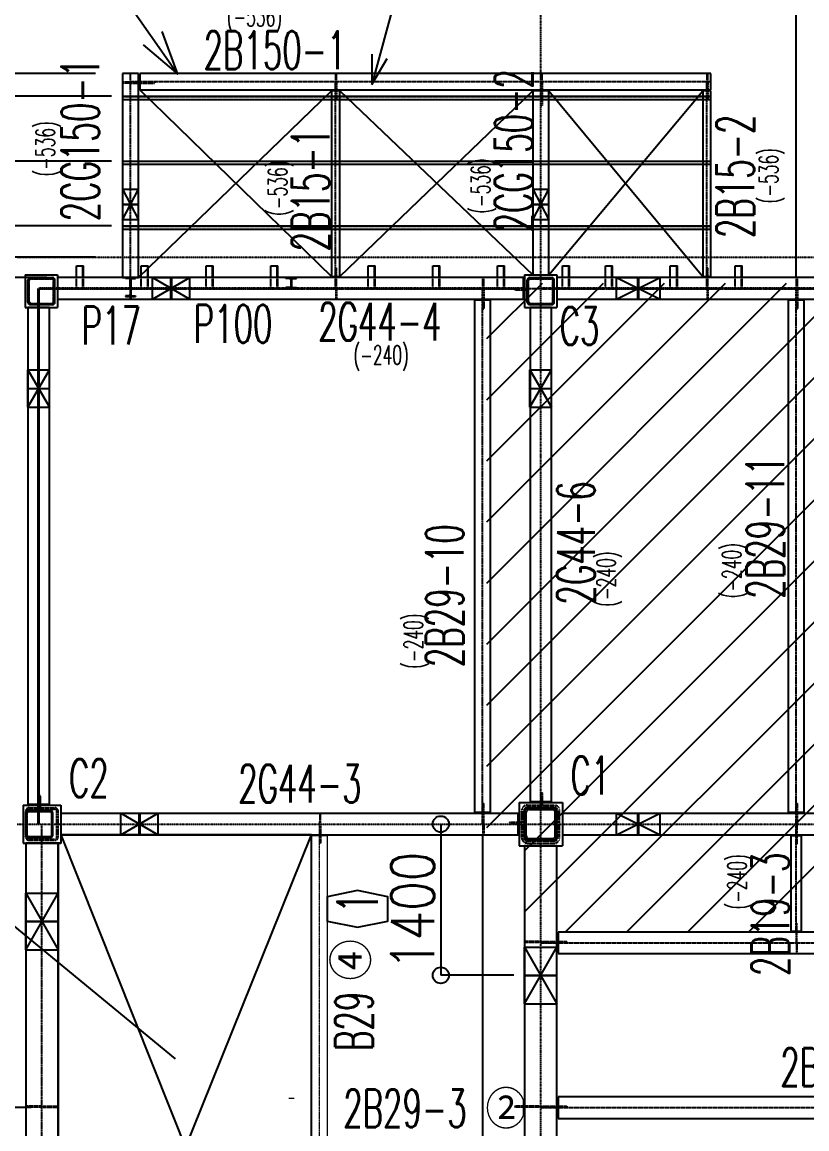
# Model space of a CAD drawing. Header units: millimetres. Extents: x -87051 to 180003, y -2961 to 97158.
# Drawn here: x 10777 to 18045, y 37279 to 47527 of the extents above; entities that cross this region are included whole.
import ezdxf
from ezdxf.enums import TextEntityAlignment as Align

# ---------------------------------------------------------------- set-up
doc = ezdxf.new("R2010")
doc.units = ezdxf.units.MM
doc.header["$LTSCALE"] = 0.2
doc.linetypes.add('CENTER', pattern=[2, 1.25, -0.25, 0.25, -0.25])
doc.linetypes.add('HIDDEN', pattern=[0.375, 0.25, -0.125])
doc.layers.add('1_文字', color=3, linetype='Continuous')
doc.layers.add('梁側', color=7, linetype='Continuous')
doc.layers.add('S-撤去', color=5, linetype='Continuous', lineweight=9, true_color=0x0000ff)
doc.layers.add('S-新設', color=1, linetype='Continuous', lineweight=9, true_color=0xff0000)
doc.styles.get("Standard").update_dxf_attribs({"font": 'simplex.shx', "width": 0.8, "height": 700, "bigfont": 'extfont2.shx'})

msp = doc.modelspace()

# ---------------------------------------------------------------- linework, layer by layer
at = {"color": 8, "linetype": 'Continuous'}
for p, q in [((17945.4, 45161.1), (17945.4, 52707.7)), ((17945.4, 45161.1), (17945.4, 52707.7)), ((10592.6, 49368.4), (12218, 47045)), ((14359.2, 48206.2), (14015.2, 46949.8)), ((12218, 47045), (12074.5, 47439.7)), ((11896.4, 47315.1), (12218, 47045)), ((14016.8, 47229.8), (14015.2, 46949.8)), ((14015.2, 46949.8), (14156.6, 47191.5)), ((11455.4, 47050.6), (6930.4, 47050.6)), ((11855.4, 47050.6), (11705.4, 47050.6)), ((11705.4, 47050.6), (11705.4, 45690.6)), ((11855.4, 45690.6), (11855.4, 47050.6)), ((11865.4, 47050.6), (11865.4, 46900.6)), ((17155.4, 47050.6), (11865.4, 47050.6)), ((17155.4, 46900.6), (17155.4, 47050.6)), ((11855.4, 46972.1), (11865.4, 46972.1)), ((11855.4, 46963.1), (11865.4, 46963.1)), ((11605.4, 46840.6), (10532.9, 46840.6)), ((11705.4, 46840.6), (17155.4, 46840.6)), ((11855.4, 45160.6), (13642.9, 46890.6)), ((11865.4, 46900.6), (17155.4, 46900.6)), ((11865.4, 46900.6), (13642.9, 45170.6)), ((13717.9, 46890.6), (13642.9, 46890.6)), ((13642.9, 46890.6), (13642.9, 45170.6)), ((13682.9, 46900.6), (13682.9, 46890.6)), ((13688.9, 46900.6), (13688.9, 46890.6)), ((13717.9, 45170.6), (13717.9, 46890.6)), ((13717.9, 45170.6), (15505.4, 46890.6)), ((13717.9, 46890.6), (15505.4, 45185.6)), ((15655.4, 46890.6), (15505.4, 46890.6)), ((15505.4, 46890.6), (15505.4, 45690.6)), ((15583.9, 46900.6), (15583.9, 46890.6)), ((15592.9, 46900.6), (15592.9, 46890.6)), ((15655.4, 45690.6), (15655.4, 46890.6)), ((15655.4, 45185.6), (17080.4, 46890.6)), ((15655.4, 46890.6), (17080.4, 45170.6)), ((17155.4, 46890.6), (17080.4, 46890.6)), ((17080.4, 46890.6), (17080.4, 45170.6)), ((17120.4, 46900.6), (17120.4, 46890.6)), ((17126.4, 46900.6), (17126.4, 46890.6)), ((17155.4, 45170.6), (17155.4, 46890.6)), ((11705.4, 46810.6), (17155.4, 46810.6)), ((11605.4, 46240.6), (10532.9, 46240.6)), ((11605.4, 46240.6), (10532.9, 46240.6)), ((11705.4, 46240.6), (17155.4, 46240.6)), ((11705.4, 46210.6), (17155.4, 46210.6)), ((11705.4, 45980.6), (11855.4, 45980.6)), ((11705.4, 45695.6), (11855.4, 45980.6)), ((11705.4, 45980.6), (11855.4, 45695.6)), ((15505.4, 45980.6), (15655.4, 45980.6)), ((15505.4, 45695.6), (15655.4, 45980.6)), ((15505.4, 45980.6), (15655.4, 45695.6)), ((11705.4, 45840.6), (11855.4, 45840.6)), ((11855.4, 45835.6), (11705.4, 45835.6)), ((15505.4, 45840.6), (15655.4, 45840.6)), ((15655.4, 45835.6), (15505.4, 45835.6)), ((11605.4, 45640.6), (9936.6, 45640.6)), ((11855.4, 45695.6), (11705.4, 45695.6)), ((11705.4, 45685.6), (11705.4, 45160.6)), ((11705.4, 45640.6), (17155.4, 45640.6)), ((11705.4, 45610.6), (17155.4, 45610.6)), ((11855.4, 45160.6), (11855.4, 45685.6)), ((15655.4, 45695.6), (15505.4, 45695.6)), ((15505.4, 45685.6), (15505.4, 45185.6)), ((15655.4, 45185.6), (15655.4, 45685.6)), ((11455.4, 45350.6), (6930.4, 45350.6)), ((11280.4, 45270.6), (11345.4, 45270.6)), ((11280.4, 45160.6), (11280.4, 45270.6)), ((11339.4, 45160.6), (11339.4, 45270.6)), ((11345.4, 45160.6), (11345.4, 45270.6)), ((11880.4, 45270.6), (11945.4, 45270.6)), ((11880.4, 45160.6), (11880.4, 45270.6)), ((11939.4, 45160.6), (11939.4, 45270.6)), ((11945.4, 45160.6), (11945.4, 45270.6)), ((12480.4, 45270.6), (12545.4, 45270.6)), ((12480.4, 45160.6), (12480.4, 45270.6)), ((12539.4, 45160.6), (12539.4, 45270.6)), ((12545.4, 45160.6), (12545.4, 45270.6)), ((13080.4, 45270.6), (13145.4, 45270.6)), ((13080.4, 45160.6), (13080.4, 45270.6)), ((13139.4, 45160.6), (13139.4, 45270.6)), ((13145.4, 45160.6), (13145.4, 45270.6)), ((13980.4, 45270.6), (14045.4, 45270.6)), ((13980.4, 45160.6), (13980.4, 45270.6)), ((14039.4, 45160.6), (14039.4, 45270.6)), ((14045.4, 45160.6), (14045.4, 45270.6)), ((14580.4, 45270.6), (14645.4, 45270.6)), ((14580.4, 45160.6), (14580.4, 45270.6)), ((14639.4, 45160.6), (14639.4, 45270.6)), ((14645.4, 45160.6), (14645.4, 45270.6)), ((15180.4, 45270.6), (15245.4, 45270.6)), ((15180.4, 45160.6), (15180.4, 45270.6)), ((15239.4, 45160.6), (15239.4, 45270.6)), ((15245.4, 45160.6), (15245.4, 45270.6)), ((15780.4, 45270.6), (15845.4, 45270.6)), ((15780.4, 45160.6), (15780.4, 45270.6)), ((15839.4, 45160.6), (15839.4, 45270.6)), ((15845.4, 45160.6), (15845.4, 45270.6)), ((16180.4, 45270.6), (16245.4, 45270.6)), ((16180.4, 45160.6), (16180.4, 45270.6)), ((16239.4, 45160.6), (16239.4, 45270.6)), ((16245.4, 45160.6), (16245.4, 45270.6)), ((16780.4, 45270.6), (16845.4, 45270.6)), ((16780.4, 45160.6), (16780.4, 45270.6)), ((16839.4, 45160.6), (16839.4, 45270.6)), ((16845.4, 45160.6), (16845.4, 45270.6)), ((17380.4, 45270.6), (17445.4, 45270.6)), ((17380.4, 45160.6), (17380.4, 45270.6)), ((17439.4, 45160.6), (17439.4, 45270.6)), ((17445.4, 45160.6), (17445.4, 45270.6)), ((11005.4, 45160.6), (7793.1, 45160.6)), ((10805.4, 45185.6), (11105.4, 45185.6)), ((10805.4, 45185.6), (10805.4, 44885.6)), ((10830.4, 44933.1), (10830.4, 45138.1)), ((10839.4, 44933.1), (10839.4, 45138.1)), ((10852.9, 45160.6), (11057.9, 45160.6)), ((10852.9, 45151.6), (11057.9, 45151.6)), ((11071.4, 44933.1), (11071.4, 45138.1)), ((11080.4, 44933.1), (11080.4, 45138.1)), ((11105.4, 45185.6), (11105.4, 44885.6)), ((11105.4, 45160.6), (11105.4, 44961.6)), ((12155.4, 45160.6), (11105.4, 45160.6)), ((11705.4, 45160.6), (11855.4, 45160.6)), ((11735.4, 45160.6), (11825.4, 45160.6)), ((11735.4, 45152.6), (11735.4, 45160.6)), ((11769.9, 45152.6), (11735.4, 45152.6)), ((11775.9, 45160.6), (11784.9, 45160.6)), ((11777.9, 45144.6), (11777.9, 45001.6)), ((11782.9, 45144.6), (11782.9, 45001.6)), ((11790.9, 45152.6), (11825.4, 45152.6)), ((11825.4, 45152.6), (11825.4, 45160.6)), ((11985.4, 45161.1), (12330.4, 45161.1)), ((11985.4, 44961.1), (11985.4, 45161.1)), ((11985.4, 44961.1), (12330.4, 45161.1)), ((11985.4, 45161.1), (12330.4, 44961.1)), ((12155.4, 44961.6), (12155.4, 45160.6)), ((12160.4, 45160.6), (12160.4, 44961.6)), ((15420.4, 45160.6), (12160.4, 45160.6)), ((12330.4, 44961.1), (12330.4, 45161.1)), ((13217.9, 45160.6), (13317.9, 45160.6)), ((13217.9, 45152.6), (13217.9, 45160.6)), ((13256.9, 45152.6), (13217.9, 45152.6)), ((13264.9, 45144.6), (13264.9, 45076.6)), ((13270.9, 45144.6), (13270.9, 45076.6)), ((13278.9, 45152.6), (13317.9, 45152.6)), ((13317.9, 45152.6), (13317.9, 45160.6)), ((13642.9, 45170.6), (13717.9, 45170.6)), ((13682.9, 45160.6), (13682.9, 45170.6)), ((13688.9, 45160.6), (13688.9, 45170.6)), ((15080.4, 40070.4), (20120.6, 45110.6)), ((15080.4, 40636.1), (19554.9, 45110.6)), ((15080.4, 41201.8), (18989.2, 45110.6)), ((15080.4, 41767.5), (18423.6, 45110.6)), ((15080.4, 42333.2), (17857.9, 45110.6)), ((15080.4, 42898.8), (17292.2, 45110.6)), ((15080.4, 43464.5), (16726.5, 45110.6)), ((15080.4, 44030.2), (16160.8, 45110.6)), ((15080.4, 44595.9), (15595.1, 45110.6)), ((15420.4, 44961.6), (15420.4, 45160.6)), ((15430.4, 45185.6), (15730.4, 45185.6)), ((15430.4, 45185.6), (15430.4, 44885.6)), ((15430.4, 39289), (21252, 45110.6)), ((15430.4, 39854.7), (20686.3, 45110.6)), ((15455.4, 44933.1), (15455.4, 45138.1)), ((15464.4, 44933.1), (15464.4, 45138.1)), ((15477.9, 45160.6), (15682.9, 45160.6)), ((15477.9, 45151.6), (15682.9, 45151.6)), ((15505.4, 45185.6), (15655.4, 45185.6)), ((15696.4, 44933.1), (15696.4, 45138.1)), ((15705.4, 44933.1), (15705.4, 45138.1)), ((15730.4, 45185.6), (15730.4, 44885.6)), ((15730.4, 45160.6), (15730.4, 44961.6)), ((16480.4, 45160.6), (15730.4, 45160.6)), ((15807.7, 39100.6), (21817.7, 45110.6)), ((16280.4, 45161.1), (16685.4, 45161.1)), ((16280.4, 44961.1), (16280.4, 45161.1)), ((16280.4, 44961.1), (16685.4, 45161.1)), ((16280.4, 45161.1), (16685.4, 44961.1)), ((16373.4, 39100.6), (22383.4, 45110.6)), ((16480.4, 44961.6), (16480.4, 45160.6)), ((16485.4, 45160.6), (16485.4, 44961.6)), ((21775.4, 45160.6), (16485.4, 45160.6)), ((16685.4, 44961.1), (16685.4, 45161.1)), ((16939, 39100.6), (22949, 45110.6)), ((17080.4, 45170.6), (17155.4, 45170.6)), ((17120.4, 45160.6), (17120.4, 45170.6)), ((17126.4, 45160.6), (17126.4, 45170.6)), ((17504.7, 39100.6), (23514.7, 45110.6)), ((10925.9, 40100.6), (10925.9, 45061.1)), ((10933.9, 40100.6), (10933.9, 45061.1)), ((11735.4, 44993.6), (11735.4, 44985.6)), ((11769.9, 44993.6), (11735.4, 44993.6)), ((11790.9, 44993.6), (11825.4, 44993.6)), ((11825.4, 44993.6), (11825.4, 44985.6)), ((13217.9, 45068.6), (13217.9, 45060.6)), ((13256.9, 45068.6), (13217.9, 45068.6)), ((13217.9, 45060.6), (13317.9, 45060.6)), ((13278.9, 45068.6), (13317.9, 45068.6)), ((13317.9, 45068.6), (13317.9, 45060.6)), ((15430.4, 45057.1), (15420.4, 45057.1)), ((15430.4, 45045.1), (15420.4, 45045.1)), ((10852.9, 44919.6), (11057.9, 44919.6)), ((10852.9, 44910.6), (11057.9, 44910.6)), ((11105.4, 44961.6), (12155.4, 44961.6)), ((11735.4, 44985.6), (11825.4, 44985.6)), ((11985.4, 44961.1), (12330.4, 44961.1)), ((12160.4, 44961.6), (15420.4, 44961.6)), ((15114.9, 44951.6), (14965.9, 44951.6)), ((14965.9, 44951.6), (14965.9, 40210.1)), ((15043.2, 44961.6), (15043.2, 44951.6)), ((15052.2, 44961.6), (15052.2, 44951.6)), ((15114.9, 40210.1), (15114.9, 44951.6)), ((15477.9, 44919.6), (15682.9, 44919.6)), ((15477.9, 44910.6), (15682.9, 44910.6)), ((15730.4, 44961.6), (16480.4, 44961.6)), ((16280.4, 44961.1), (16685.4, 44961.1)), ((16485.4, 44961.6), (21775.4, 44961.6)), ((18019.9, 44951.6), (17870.9, 44951.6)), ((17870.9, 44951.6), (17870.9, 40210.1)), ((17948.2, 44961.6), (17948.2, 44951.6)), ((17957.2, 44961.6), (17957.2, 44951.6)), ((18019.9, 40210.1), (18019.9, 44951.6)), ((10805.4, 44885.6), (11105.4, 44885.6)), ((11029.4, 44885.6), (10830.4, 44885.6)), ((10830.4, 44885.6), (10830.4, 44135.6)), ((11029.4, 44135.6), (11029.4, 44885.6)), ((15430.4, 44885.6), (15730.4, 44885.6)), ((15679.9, 44885.6), (15480.9, 44885.6)), ((15480.9, 44885.6), (15480.9, 44135.6)), ((15679.9, 44135.6), (15679.9, 44885.6)), ((10829.9, 44305.6), (11029.9, 44305.6)), ((10829.9, 43960.6), (10829.9, 44305.6)), ((10829.9, 43960.6), (11029.9, 44305.6)), ((10829.9, 44305.6), (11029.9, 43960.6)), ((11029.9, 43960.6), (11029.9, 44305.6)), ((15480.4, 44305.6), (15680.4, 44305.6)), ((15480.4, 43960.6), (15480.4, 44305.6)), ((15480.4, 43960.6), (15680.4, 44305.6)), ((15480.4, 44305.6), (15680.4, 43960.6)), ((15680.4, 43960.6), (15680.4, 44305.6)), ((10830.4, 44135.6), (11029.4, 44135.6)), ((11029.4, 44130.6), (10830.4, 44130.6)), ((10830.4, 44130.6), (10830.4, 40285.6)), ((11029.4, 40285.6), (11029.4, 44130.6)), ((15480.9, 44135.6), (15679.9, 44135.6)), ((15679.9, 44130.6), (15480.9, 44130.6)), ((15480.9, 44130.6), (15480.9, 40310.6)), ((15679.9, 40310.6), (15679.9, 44130.6)), ((10829.9, 43960.6), (11029.9, 43960.6)), ((15480.4, 43960.6), (15680.4, 43960.6)), ((10785.4, 40275.6), (11135.4, 40275.6)), ((10785.4, 40275.6), (10785.4, 39925.6)), ((10830.4, 40285.6), (11029.4, 40285.6)), ((10933.9, 40275.6), (10933.9, 40285.6)), ((10945.9, 40275.6), (10945.9, 40285.6)), ((11135.4, 40275.6), (11135.4, 39925.6)), ((15380.4, 40300.6), (15780.4, 40300.6)), ((15380.4, 40300.6), (15380.4, 39900.6)), ((15480.9, 40310.6), (15679.9, 40310.6)), ((15584.4, 40300.6), (15584.4, 40310.6)), ((15596.4, 40300.6), (15596.4, 40310.6)), ((15780.4, 40300.6), (15780.4, 39900.6)), ((10810.4, 39998.1), (10810.4, 40203.1)), ((10819.4, 39998.1), (10819.4, 40203.1)), ((10832.9, 40225.6), (11037.9, 40225.6)), ((10832.9, 40216.6), (11037.9, 40216.6)), ((11051.4, 39998.1), (11051.4, 40203.1)), ((11060.4, 39998.1), (11060.4, 40203.1)), ((11135.4, 40200.1), (11135.4, 40001.1)), ((11860.4, 40200.1), (11135.4, 40200.1)), ((11690.4, 40200.6), (12035.4, 40200.6)), ((11690.4, 40000.6), (11690.4, 40200.6)), ((11690.4, 40000.6), (12035.4, 40200.6)), ((11690.4, 40200.6), (12035.4, 40000.6)), ((11860.4, 40001.1), (11860.4, 40200.1)), ((11865.4, 40200.1), (11865.4, 40001.1)), ((15370.4, 40200.1), (11865.4, 40200.1)), ((12035.4, 40000.6), (12035.4, 40200.6)), ((14965.9, 40210.1), (15114.9, 40210.1)), ((15043.2, 40200.1), (15043.2, 40210.1)), ((15052.2, 40200.1), (15052.2, 40210.1)), ((15370.4, 40001.1), (15370.4, 40200.1)), ((15430.4, 39990.6), (15430.4, 40210.6)), ((15446.4, 39990.6), (15446.4, 40210.6)), ((15470.4, 40250.6), (15690.4, 40250.6)), ((15470.4, 40234.6), (15690.4, 40234.6)), ((15714.4, 39990.6), (15714.4, 40210.6)), ((15730.4, 39990.6), (15730.4, 40210.6)), ((15780.4, 40200.1), (15780.4, 40001.1)), ((16480.4, 40200.1), (15780.4, 40200.1)), ((16280.4, 40200.6), (16685.4, 40200.6)), ((16280.4, 40000.6), (16280.4, 40200.6)), ((16280.4, 40000.6), (16685.4, 40200.6)), ((16280.4, 40200.6), (16685.4, 40000.6)), ((16480.4, 40001.1), (16480.4, 40200.1)), ((16485.4, 40200.1), (16485.4, 40001.1)), ((21775.4, 40200.1), (16485.4, 40200.1)), ((16685.4, 40000.6), (16685.4, 40200.6)), ((17870.9, 40210.1), (18019.9, 40210.1)), ((17948.2, 40200.1), (17948.2, 40210.1)), ((17957.2, 40200.1), (17957.2, 40210.1)), ((14654.6, 40100.6), (14654.6, 38700.6)), ((15380.4, 40116.6), (15370.4, 40116.6)), ((15380.4, 40104.6), (15370.4, 40104.6)), ((10832.9, 39984.6), (11037.9, 39984.6)), ((10832.9, 39975.6), (11037.9, 39975.6)), ((11135.4, 40001.1), (11860.4, 40001.1)), ((11690.4, 40000.6), (12035.4, 40000.6)), ((11865.4, 40001.1), (15370.4, 40001.1)), ((15040.4, 40000.6), (15040.4, 36463.6)), ((15780.4, 40001.1), (16480.4, 40001.1)), ((16280.4, 40000.6), (16685.4, 40000.6)), ((16485.4, 40001.1), (21775.4, 40001.1)), ((17994.9, 39991.1), (17895.9, 39991.1)), ((17895.9, 39991.1), (17895.9, 39110.6)), ((17947.7, 40001.1), (17947.7, 39991.1)), ((17953.7, 40001.1), (17953.7, 39991.1)), ((17994.9, 39110.6), (17994.9, 39991.1)), ((10785.4, 39925.6), (11135.4, 39925.6)), ((11110.4, 39925.6), (10810.4, 39925.6)), ((10810.4, 39925.6), (10810.4, 39200.6)), ((11110.4, 39200.6), (11110.4, 39925.6)), ((15380.4, 39900.6), (15780.4, 39900.6)), ((15730.4, 39900.6), (15430.4, 39900.6)), ((15430.4, 39900.6), (15430.4, 38700.6)), ((15470.4, 39966.6), (15690.4, 39966.6)), ((15470.4, 39950.6), (15690.4, 39950.6)), ((15730.4, 38700.6), (15730.4, 39900.6)), ((10810.4, 39460.6), (11110.4, 39460.6)), ((10810.4, 38935.6), (10810.4, 39460.6)), ((10810.4, 38935.6), (11110.4, 39460.6)), ((10810.4, 39460.6), (11110.4, 38935.6)), ((11110.4, 38935.6), (11110.4, 39460.6)), ((10810.4, 39200.6), (11110.4, 39200.6)), ((11110.4, 39195.6), (10810.4, 39195.6)), ((10810.4, 39195.6), (10810.4, 30505.6)), ((11110.4, 30505.6), (11110.4, 39195.6)), ((15740.4, 39100.6), (15740.4, 38901.6)), ((22495.4, 39100.6), (15740.4, 39100.6)), ((17895.9, 39110.6), (17994.9, 39110.6)), ((17947.7, 39100.6), (17947.7, 39110.6)), ((17953.7, 39100.6), (17953.7, 39110.6)), ((15430.4, 38960.6), (15730.4, 38960.6)), ((15430.4, 38435.6), (15430.4, 38960.6)), ((15430.4, 38435.6), (15730.4, 38960.6)), ((15430.4, 38960.6), (15730.4, 38435.6)), ((15730.4, 39013.6), (15740.4, 39013.6)), ((15730.4, 39004.6), (15740.4, 39004.6)), ((15730.4, 38435.6), (15730.4, 38960.6)), ((10810.4, 38935.6), (11110.4, 38935.6)), ((15740.4, 38901.6), (22495.4, 38901.6)), ((15330.4, 38700.6), (14654.6, 38700.6)), ((15430.4, 38700.6), (15730.4, 38700.6)), ((15730.4, 38695.6), (15430.4, 38695.6)), ((15430.4, 38695.6), (15430.4, 30505.6)), ((15730.4, 30505.6), (15730.4, 38695.6)), ((15430.4, 38435.6), (15730.4, 38435.6)), ((15740.4, 37575.1), (15740.4, 37376.1)), ((22520.4, 37575.1), (15740.4, 37575.1)), ((10860.4, 37475.6), (7020.6, 37475.6)), ((10860.4, 37475.6), (7020.6, 37475.6)), ((15430.4, 37487.4), (15420.4, 37487.4)), ((15430.4, 37478.4), (15420.4, 37478.4)), ((15730.4, 37488.1), (15740.4, 37488.1)), ((15730.4, 37479.1), (15740.4, 37479.1)), ((15740.4, 37376.1), (22520.4, 37376.1))]:
    msp.add_line(p, q, dxfattribs=at)
at = {"color": 8, "linetype": 'CENTER'}
for p, q in [((15580.4, 16438.1), (15580.4, 49550.6)), ((10730.4, 45350.6), (60682.7, 45350.6)), ((10929.9, 45065.1), (15420.4, 45065.1)), ((10929.9, 45057.1), (15420.4, 45057.1)), ((15580.4, 45066.1), (22680.4, 45066.1)), ((15580.4, 45056.1), (22680.4, 45056.1)), ((10730.4, 40100.6), (60682.7, 40100.6))]:
    msp.add_line(p, q, dxfattribs=at)
at = {"color": 8, "linetype": 'HIDDEN'}
for p, q in [((11780.4, 45061.1), (11780.4, 47050.6)), ((13682.9, 46979.1), (13682.9, 47050.6)), ((13682.9, 47050.6), (13688.9, 47050.6)), ((13688.9, 46979.1), (13688.9, 47050.6)), ((15583.9, 46979.1), (15583.9, 47050.6)), ((15583.9, 47050.6), (15592.9, 47050.6)), ((15592.9, 46979.1), (15592.9, 47050.6)), ((17120.4, 46979.1), (17120.4, 47050.6)), ((17120.4, 47050.6), (17126.4, 47050.6)), ((17126.4, 46979.1), (17126.4, 47050.6)), ((11776.9, 46972.1), (11705.4, 46972.1)), ((11705.4, 46972.1), (11705.4, 46963.1)), ((11776.9, 46963.1), (11705.4, 46963.1)), ((11776.9, 46972.1), (11776.9, 46963.1)), ((11780.4, 46975.6), (17155.4, 46975.6)), ((11783.9, 46972.1), (11855.4, 46972.1)), ((11783.9, 46972.1), (11783.9, 46963.1)), ((11783.9, 46963.1), (11855.4, 46963.1)), ((11865.4, 46972.1), (12005.4, 46972.1)), ((11865.4, 46963.1), (12005.4, 46963.1)), ((12005.4, 46972.1), (12005.4, 46963.1)), ((13680.4, 45061.1), (13680.4, 46975.6)), ((13682.9, 46979.1), (13688.9, 46979.1)), ((13682.9, 46972.1), (13682.9, 46900.6)), ((13682.9, 46972.1), (13688.9, 46972.1)), ((13688.9, 46972.1), (13688.9, 46900.6)), ((15583.9, 46979.1), (15592.9, 46979.1)), ((15583.9, 46972.1), (15583.9, 46900.6)), ((15583.9, 46972.1), (15592.9, 46972.1)), ((15592.9, 46972.1), (15592.9, 46900.6)), ((17117.9, 45061.1), (17117.9, 46975.6)), ((17120.4, 46979.1), (17126.4, 46979.1)), ((17120.4, 46972.1), (17120.4, 46900.6)), ((17120.4, 46972.1), (17126.4, 46972.1)), ((17126.4, 46972.1), (17126.4, 46900.6)), ((11705.4, 46838.3), (17155.4, 46838.3)), ((13682.9, 46890.6), (13682.9, 46810.6)), ((13688.9, 46890.6), (13688.9, 46810.6)), ((15583.9, 46890.6), (15583.9, 46750.6)), ((15592.9, 46890.6), (15592.9, 46750.6)), ((17120.4, 46890.6), (17120.4, 46810.6)), ((17126.4, 46890.6), (17126.4, 46810.6)), ((13682.9, 46810.6), (13688.9, 46810.6)), ((15583.9, 46750.6), (15592.9, 46750.6)), ((17120.4, 46810.6), (17126.4, 46810.6)), ((11705.4, 46238.3), (17155.4, 46238.3)), ((11705.4, 45638.3), (17155.4, 45638.3)), ((13682.9, 45170.6), (13682.9, 45250.6)), ((13682.9, 45250.6), (13688.9, 45250.6)), ((13688.9, 45170.6), (13688.9, 45250.6)), ((17120.4, 45170.6), (17120.4, 45250.6)), ((17120.4, 45250.6), (17126.4, 45250.6)), ((17126.4, 45170.6), (17126.4, 45250.6)), ((10830.4, 44940.6), (10830.4, 45130.6)), ((10842.4, 44940.6), (10842.4, 45130.6)), ((10860.4, 45160.6), (11050.4, 45160.6)), ((10860.4, 45148.6), (11050.4, 45148.6)), ((11068.4, 44940.6), (11068.4, 45130.6)), ((11080.4, 44940.6), (11080.4, 45130.6)), ((11280.4, 45065.1), (11280.4, 45160.6)), ((11339.4, 45065.1), (11339.4, 45160.6)), ((11345.4, 45065.1), (11345.4, 45160.6)), ((11775.9, 45065.1), (11775.9, 45160.6)), ((11784.9, 45065.1), (11784.9, 45160.6)), ((11880.4, 45065.1), (11880.4, 45160.6)), ((11939.4, 45065.1), (11939.4, 45160.6)), ((11945.4, 45065.1), (11945.4, 45160.6)), ((12480.4, 45065.1), (12480.4, 45160.6)), ((12539.4, 45065.1), (12539.4, 45160.6)), ((12545.4, 45065.1), (12545.4, 45160.6)), ((13080.4, 45065.1), (13080.4, 45160.6)), ((13139.4, 45065.1), (13139.4, 45160.6)), ((13145.4, 45065.1), (13145.4, 45160.6)), ((13682.9, 45065.1), (13682.9, 45160.6)), ((13688.9, 45065.1), (13688.9, 45160.6)), ((13980.4, 45065.1), (13980.4, 45160.6)), ((14039.4, 45065.1), (14039.4, 45160.6)), ((14045.4, 45065.1), (14045.4, 45160.6)), ((14580.4, 45065.1), (14580.4, 45160.6)), ((14639.4, 45065.1), (14639.4, 45160.6)), ((14645.4, 45065.1), (14645.4, 45160.6)), ((15043.2, 45065.1), (15043.2, 45160.6)), ((15043.2, 45160.6), (15052.2, 45160.6)), ((15052.2, 45065.1), (15052.2, 45160.6)), ((15180.4, 45065.1), (15180.4, 45160.6)), ((15239.4, 45065.1), (15239.4, 45160.6)), ((15245.4, 45065.1), (15245.4, 45160.6)), ((15455.4, 44940.6), (15455.4, 45130.6)), ((15467.4, 44940.6), (15467.4, 45130.6)), ((15485.4, 45160.6), (15675.4, 45160.6)), ((15485.4, 45148.6), (15675.4, 45148.6)), ((15693.4, 44940.6), (15693.4, 45130.6)), ((15705.4, 44940.6), (15705.4, 45130.6)), ((15780.4, 45066.1), (15780.4, 45160.6)), ((15839.4, 45066.1), (15839.4, 45160.6)), ((15845.4, 45066.1), (15845.4, 45160.6)), ((16180.4, 45066.1), (16180.4, 45160.6)), ((16239.4, 45066.1), (16239.4, 45160.6)), ((16245.4, 45066.1), (16245.4, 45160.6)), ((16780.4, 45066.1), (16780.4, 45160.6)), ((16839.4, 45066.1), (16839.4, 45160.6)), ((16845.4, 45066.1), (16845.4, 45160.6)), ((17120.4, 45066.1), (17120.4, 45160.6)), ((17126.4, 45066.1), (17126.4, 45160.6)), ((17380.4, 45066.1), (17380.4, 45160.6)), ((17439.4, 45066.1), (17439.4, 45160.6)), ((17445.4, 45066.1), (17445.4, 45160.6)), ((17948.2, 45066.1), (17948.2, 45160.6)), ((17948.2, 45160.6), (17957.2, 45160.6)), ((17957.2, 45066.1), (17957.2, 45160.6)), ((10929.9, 40100.6), (10929.9, 45061.1)), ((10929.9, 45061.1), (15580.4, 45061.1)), ((11775.9, 45065.1), (11784.9, 45065.1)), ((11775.9, 45057.1), (11775.9, 44961.6)), ((11775.9, 45057.1), (11784.9, 45057.1)), ((11784.9, 45057.1), (11784.9, 44961.6)), ((13682.9, 45065.1), (13688.9, 45065.1)), ((13682.9, 45057.1), (13682.9, 44961.6)), ((13682.9, 45057.1), (13688.9, 45057.1)), ((13688.9, 45057.1), (13688.9, 44961.6)), ((15040.4, 40100.6), (15040.4, 45061.1)), ((15043.2, 45065.1), (15052.2, 45065.1)), ((15043.2, 45057.1), (15043.2, 44961.6)), ((15043.2, 45057.1), (15052.2, 45057.1)), ((15052.2, 45057.1), (15052.2, 44961.6)), ((15420.4, 45057.1), (15340.4, 45057.1)), ((15340.4, 45057.1), (15340.4, 45045.1)), ((15420.4, 45045.1), (15340.4, 45045.1)), ((15455.4, 45057.1), (15430.4, 45057.1)), ((15455.4, 45045.1), (15430.4, 45045.1)), ((15455.4, 45057.1), (15455.4, 45045.1)), ((15580.4, 45061.1), (22680.4, 45061.1)), ((17120.4, 45066.1), (17126.4, 45066.1)), ((17120.4, 45056.1), (17120.4, 44961.6)), ((17120.4, 45056.1), (17126.4, 45056.1)), ((17126.4, 45056.1), (17126.4, 44961.6)), ((17945.4, 40100.6), (17945.4, 45061.1)), ((17948.2, 45066.1), (17957.2, 45066.1)), ((17948.2, 45056.1), (17948.2, 44961.6)), ((17948.2, 45056.1), (17957.2, 45056.1)), ((17957.2, 45056.1), (17957.2, 44961.6)), ((10860.4, 44922.6), (11050.4, 44922.6)), ((10860.4, 44910.6), (11050.4, 44910.6)), ((11775.9, 44961.6), (11784.9, 44961.6)), ((13682.9, 44961.6), (13688.9, 44961.6)), ((15043.2, 44951.6), (15043.2, 44871.6)), ((15052.2, 44951.6), (15052.2, 44871.6)), ((15485.4, 44922.6), (15675.4, 44922.6)), ((15485.4, 44910.6), (15675.4, 44910.6)), ((17120.4, 44961.6), (17126.4, 44961.6)), ((17948.2, 44951.6), (17948.2, 44871.6)), ((17957.2, 44951.6), (17957.2, 44871.6)), ((15043.2, 44871.6), (15052.2, 44871.6)), ((17948.2, 44871.6), (17957.2, 44871.6)), ((15584.4, 40310.6), (15584.4, 40390.6)), ((15584.4, 40390.6), (15596.4, 40390.6)), ((15596.4, 40310.6), (15596.4, 40390.6)), ((10933.9, 40285.6), (10933.9, 40365.6)), ((10933.9, 40365.6), (10945.9, 40365.6)), ((10933.9, 40250.6), (10933.9, 40275.6)), ((10945.9, 40285.6), (10945.9, 40365.6)), ((10945.9, 40250.6), (10945.9, 40275.6)), ((15043.2, 40210.1), (15043.2, 40290.1)), ((15043.2, 40290.1), (15052.2, 40290.1)), ((15052.2, 40210.1), (15052.2, 40290.1)), ((15452.9, 40275.6), (15707.9, 40275.6)), ((15584.4, 40275.6), (15584.4, 40300.6)), ((15584.4, 40275.6), (15596.4, 40275.6)), ((15596.4, 40275.6), (15596.4, 40300.6)), ((17948.2, 40210.1), (17948.2, 40290.1)), ((17948.2, 40290.1), (17957.2, 40290.1)), ((17957.2, 40210.1), (17957.2, 40290.1)), ((10810.4, 39980.6), (10810.4, 40220.6)), ((10822.4, 39980.6), (10822.4, 40220.6)), ((10840.4, 40250.6), (11080.4, 40250.6)), ((10840.4, 40238.6), (11080.4, 40238.6)), ((10933.9, 40250.6), (10945.9, 40250.6)), ((11098.4, 39980.6), (11098.4, 40220.6)), ((11110.4, 39980.6), (11110.4, 40220.6)), ((15043.2, 40104.6), (15043.2, 40200.1)), ((15052.2, 40104.6), (15052.2, 40200.1)), ((15405.4, 39973.1), (15405.4, 40228.1)), ((15424.4, 39973.1), (15424.4, 40228.1)), ((15452.9, 40256.6), (15707.9, 40256.6)), ((15736.4, 39973.1), (15736.4, 40228.1)), ((15755.4, 39973.1), (15755.4, 40228.1)), ((17948.2, 40105.6), (17948.2, 40200.1)), ((17957.2, 40105.6), (17957.2, 40200.1)), ((10960.4, 29600.6), (10960.4, 40100.6)), ((15043.2, 40104.6), (15052.2, 40104.6)), ((15043.2, 40096.6), (15043.2, 40001.1)), ((15043.2, 40096.6), (15052.2, 40096.6)), ((15052.2, 40096.6), (15052.2, 40001.1)), ((15370.4, 40116.6), (15290.4, 40116.6)), ((15290.4, 40116.6), (15290.4, 40104.6)), ((15370.4, 40104.6), (15290.4, 40104.6)), ((15405.4, 40116.6), (15380.4, 40116.6)), ((15405.4, 40104.6), (15380.4, 40104.6)), ((15405.4, 40116.6), (15405.4, 40104.6)), ((17945.4, 39100.6), (17945.4, 40100.6)), ((17947.7, 40095.6), (17947.7, 40001.1)), ((17947.7, 40095.6), (17953.7, 40095.6)), ((17948.2, 40105.6), (17957.2, 40105.6)), ((17953.7, 40095.6), (17953.7, 40001.1)), ((15043.2, 40001.1), (15052.2, 40001.1)), ((17947.7, 39991.1), (17947.7, 39911.1)), ((17953.7, 39991.1), (17953.7, 39911.1)), ((10840.4, 39962.6), (11080.4, 39962.6)), ((10840.4, 39950.6), (11080.4, 39950.6)), ((15452.9, 39944.6), (15707.9, 39944.6)), ((15452.9, 39925.6), (15707.9, 39925.6)), ((17947.7, 39911.1), (17953.7, 39911.1)), ((17947.7, 39110.6), (17947.7, 39190.6)), ((17947.7, 39190.6), (17953.7, 39190.6)), ((17953.7, 39110.6), (17953.7, 39190.6)), ((17947.7, 39004.6), (17947.7, 39100.6)), ((17953.7, 39004.6), (17953.7, 39100.6)), ((15573.9, 39013.6), (15430.4, 39013.6)), ((15430.4, 39013.6), (15430.4, 39004.6)), ((15573.9, 39004.6), (15430.4, 39004.6)), ((15573.9, 39013.6), (15573.9, 39004.6)), ((15580.4, 39001.1), (22680.4, 39001.1)), ((15586.9, 39013.6), (15730.4, 39013.6)), ((15586.9, 39013.6), (15586.9, 39004.6)), ((15586.9, 39004.6), (15730.4, 39004.6)), ((15740.4, 39013.6), (15820.4, 39013.6)), ((15740.4, 39004.6), (15820.4, 39004.6)), ((15820.4, 39013.6), (15820.4, 39004.6)), ((17947.7, 39004.6), (17953.7, 39004.6)), ((17947.7, 38997.6), (17947.7, 38901.6)), ((17947.7, 38997.6), (17953.7, 38997.6)), ((17953.7, 38997.6), (17953.7, 38901.6)), ((17947.7, 38901.6), (17953.7, 38901.6)), ((10953.9, 37487.4), (10810.4, 37487.4)), ((10810.4, 37487.4), (10810.4, 37478.4)), ((10953.9, 37478.4), (10810.4, 37478.4)), ((10953.9, 37487.4), (10953.9, 37478.4)), ((10966.9, 37487.4), (11110.4, 37487.4)), ((10966.9, 37487.4), (10966.9, 37478.4)), ((10966.9, 37478.4), (11110.4, 37478.4)), ((15420.4, 37487.4), (15340.4, 37487.4)), ((15340.4, 37487.4), (15340.4, 37478.4)), ((15420.4, 37478.4), (15340.4, 37478.4)), ((15573.9, 37487.4), (15430.4, 37487.4)), ((15573.9, 37478.4), (15430.4, 37478.4)), ((15573.9, 37487.4), (15573.9, 37478.4)), ((15580.4, 37475.6), (22680.4, 37475.6)), ((15586.9, 37488.1), (15730.4, 37488.1)), ((15586.9, 37488.1), (15586.9, 37479.1)), ((15586.9, 37479.1), (15730.4, 37479.1)), ((15740.4, 37488.1), (15820.4, 37488.1)), ((15740.4, 37479.1), (15820.4, 37479.1)), ((15820.4, 37488.1), (15820.4, 37479.1))]:
    msp.add_line(p, q, dxfattribs=at)
at = {"color": 8, "linetype": 'Continuous'}
for centre in [(14654.6, 40100.6), (14654.6, 38700.6)]:
    msp.add_circle(centre, 75, dxfattribs=at)
at = {"color": 8, "linetype": 'HIDDEN'}
for centre, radius, start, end in [((10860.4, 45130.6), 30, 90, 180), ((10860.4, 45130.6), 18, 90, 180), ((11050.4, 45130.6), 30, 0, 90), ((11050.4, 45130.6), 18, 0, 90), ((15485.4, 45130.6), 30, 90, 180), ((15485.4, 45130.6), 18, 90, 180), ((15675.4, 45130.6), 30, 0, 90), ((15675.4, 45130.6), 18, 0, 90), ((10860.4, 44940.6), 30, 180, 270), ((10860.4, 44940.6), 18, 180, 270), ((11050.4, 44940.6), 30, 270, 0), ((11050.4, 44940.6), 18, 270, 0), ((15485.4, 44940.6), 30, 180, 270), ((15485.4, 44940.6), 18, 180, 270), ((15675.4, 44940.6), 30, 270, 0), ((15675.4, 44940.6), 18, 270, 0), ((15452.9, 40228.1), 47.5, 90, 180), ((15707.9, 40228.1), 47.5, 0, 90), ((10840.4, 40220.6), 30, 90, 180), ((10840.4, 40220.6), 18, 90, 180), ((11080.4, 40220.6), 30, 0, 90), ((11080.4, 40220.6), 18, 0, 90), ((15452.9, 40228.1), 28.5, 90, 180), ((15707.9, 40228.1), 28.5, 0, 90), ((10840.4, 39980.6), 30, 180, 270), ((10840.4, 39980.6), 18, 180, 270), ((11080.4, 39980.6), 30, 270, 0), ((11080.4, 39980.6), 18, 270, 0), ((15452.9, 39973.1), 47.5, 180, 270), ((15452.9, 39973.1), 28.5, 180, 270), ((15707.9, 39973.1), 47.5, 270, 0), ((15707.9, 39973.1), 28.5, 270, 0)]:
    msp.add_arc(centre, radius, start, end, dxfattribs=at)
at = {"color": 8, "linetype": 'Continuous'}
for centre, radius, start, end in [((10852.9, 45138.1), 22.5, 90, 180), ((10852.9, 45138.1), 13.5, 90, 180), ((11057.9, 45138.1), 22.5, 0, 90), ((11057.9, 45138.1), 13.5, 0, 90), ((11769.9, 45144.6), 8, 0, 90), ((11790.9, 45144.6), 8, 90, 180), ((13256.9, 45144.6), 8, 0, 90), ((13278.9, 45144.6), 8, 90, 180), ((15477.9, 45138.1), 22.5, 90, 180), ((15477.9, 45138.1), 13.5, 90, 180), ((15682.9, 45138.1), 22.5, 0, 90), ((15682.9, 45138.1), 13.5, 0, 90), ((11769.9, 45001.6), 8, 270, 0), ((11790.9, 45001.6), 8, 180, 270), ((13256.9, 45076.6), 8, 270, 0), ((13278.9, 45076.6), 8, 180, 270), ((10852.9, 44933.1), 22.5, 180, 270), ((10852.9, 44933.1), 13.5, 180, 270), ((11057.9, 44933.1), 22.5, 270, 0), ((11057.9, 44933.1), 13.5, 270, 0), ((15477.9, 44933.1), 22.5, 180, 270), ((15477.9, 44933.1), 13.5, 180, 270), ((15682.9, 44933.1), 22.5, 270, 0), ((15682.9, 44933.1), 13.5, 270, 0), ((10832.9, 40203.1), 22.5, 90, 180), ((10832.9, 40203.1), 13.5, 90, 180), ((11037.9, 40203.1), 22.5, 0, 90), ((11037.9, 40203.1), 13.5, 0, 90), ((15470.4, 40210.6), 40, 90, 180), ((15470.4, 40210.6), 24, 90, 180), ((15690.4, 40210.6), 40, 0, 90), ((15690.4, 40210.6), 24, 0, 90), ((10832.9, 39998.1), 22.5, 180, 270), ((10832.9, 39998.1), 13.5, 180, 270), ((11037.9, 39998.1), 22.5, 270, 0), ((11037.9, 39998.1), 13.5, 270, 0), ((15470.4, 39990.6), 40, 180, 270), ((15470.4, 39990.6), 24, 180, 270), ((15690.4, 39990.6), 40, 270, 0), ((15690.4, 39990.6), 24, 270, 0)]:
    msp.add_arc(centre, radius, start, end, dxfattribs=at)
at = {"layer": '1_文字'}
for p, q in [((12196.9, 37928.3), (8323.4, 41110.2)), ((11110.4, 34175.1), (13455.9, 40001.1)), ((11135.4, 40001.1), (13455.9, 34175.1))]:
    msp.add_line(p, q, dxfattribs=at)
msp.add_lwpolyline([(11135.4, 40001.1), (11135.4, 39925.6), (11110.4, 39925.6), (11110.4, 34175.1), (13455.9, 34175.1), (13455.9, 40001.1), (11135.4, 40001.1)], dxfattribs=at)
at = {"layer": 'S-撤去', "linetype": 'Continuous'}
for p, q in [((13295.4, 37560.1), (13245.4, 37560.1)), ((15420.4, 37401.1), (15420.4, 37550.1))]:
    msp.add_line(p, q, dxfattribs=at)
at = {"layer": 'S-新設', "linetype": 'HIDDEN'}
for p, q in [((13533.2, 40104.1), (13533.2, 40200.1)), ((13533.2, 40200.1), (13542.2, 40200.1)), ((13542.2, 40104.1), (13542.2, 40200.1)), ((13530.4, 37100.6), (13530.4, 40125.6)), ((13533.2, 40104.1), (13542.2, 40104.1)), ((13533.2, 40097.1), (13533.2, 40001.1)), ((13533.2, 40097.1), (13542.2, 40097.1)), ((13542.2, 40097.1), (13542.2, 40001.1)), ((13533.2, 39991.1), (13533.2, 39923.1)), ((13542.2, 39991.1), (13542.2, 39923.1)), ((13533.2, 39923.1), (13542.2, 39923.1))]:
    msp.add_line(p, q, dxfattribs=at)
at = {"layer": 'S-新設', "linetype": 'Continuous'}
for p, q in [((13604.9, 39991.1), (13455.9, 39991.1)), ((13455.9, 39991.1), (13455.9, 37198.1)), ((13533.2, 40001.1), (13533.2, 39991.1)), ((13542.2, 40001.1), (13542.2, 39991.1)), ((13604.9, 37198.1), (13604.9, 39991.1))]:
    msp.add_line(p, q, dxfattribs=at)
at = {"layer": '梁側', "color": 8, "linetype": 'Continuous'}
msp.add_lwpolyline([(13882.5, 39147), (14163.7, 39203.3), (14163.7, 39428.3), (13882.5, 39484.5), (13601.2, 39428.3), (13601.2, 39203.3), (13882.5, 39147)], close=True, dxfattribs=at)

# ---------------------------------------------------------------- texts
at = {"color": 8, "width": 0.6}
for s, height, p in [('(-536)', 175, (12671.6, 47488.2)), ('2B150-1', 350, (12456.8, 47092.2)), ('P17', 350, (11328, 44542.8)), ('P100', 350, (12366, 44558.6)), ('2G44-4', 350, (13518.4, 44578.5)), ('C3', 350, (15755.2, 44537.6)), ('(-240)', 175, (13845.3, 44356.9)), ('C2', 350, (11210.4, 40350.6)), ('C1', 350, (15855.4, 40375.6)), ('2G44-3', 350, (12777.2, 40300.1)), ('2B39-5', 350, (17798.4, 37675.1))]:
    msp.add_text(s, height=height, dxfattribs=at).set_placement(p)
for s, height, p in [('2CG150-1', 350, (11489.9, 45682.5)), ('2CG150-2', 350, (15504.9, 45579.2)), ('2B15-2', 350, (17558, 45527.6)), ('(-536)', 175, (11078, 46096.7)), ('2B15-1', 350, (13623.3, 45403.4)), ('(-536)', 175, (17779.6, 45847.6)), ('(-536)', 175, (13231.4, 45731.9)), ('(-536)', 175, (15110.2, 45752.4)), ('2B29-11', 350, (17835.4, 42188.7)), ('2G44-6', 350, (16080.9, 42133.4)), ('2B29-10', 350, (14865.9, 41554.6)), ('(-240)', 175, (17436.3, 42190.6)), ('(-240)', 175, (16273.2, 42113)), ('(-240)', 175, (14486.5, 41538.4)), ('(-240)', 175, (17486.3, 39309.3)), ('2B19-3', 350, (17882.6, 38694.6))]:
    msp.add_text(s, height=height, rotation=90, dxfattribs=at).set_placement(p)
at = {"color": 8, "width": 0.8}
msp.add_text('1400', height=400, rotation=90, dxfattribs=at).set_placement((14593.5, 39297.6), align=Align.CENTER)
at = {"layer": 'S-新設', "linetype": 'Continuous'}
msp.add_text('④', height=350, rotation=90, dxfattribs=at).set_placement((14008.8, 38651.2))
at = {"layer": 'S-新設', "linetype": 'Continuous', "width": 0.6}
msp.add_text('B29', height=350, rotation=90, dxfattribs=at).set_placement((14026, 37999.8))
msp.add_text('2B29-3', height=350, dxfattribs=at).set_placement((13750.8, 37292.9))
at = {"layer": 'S-新設', "linetype": 'Continuous'}
msp.add_text('②', height=350, dxfattribs=at).set_placement((15066.6, 37281.7))
at = {"layer": '梁側', "color": 8, "width": 0.6}
msp.add_text('1', height=375, rotation=90, dxfattribs=at).set_placement((13695, 39276.2), align=Align.TOP_LEFT)

doc.saveas('drawing.dxf')
